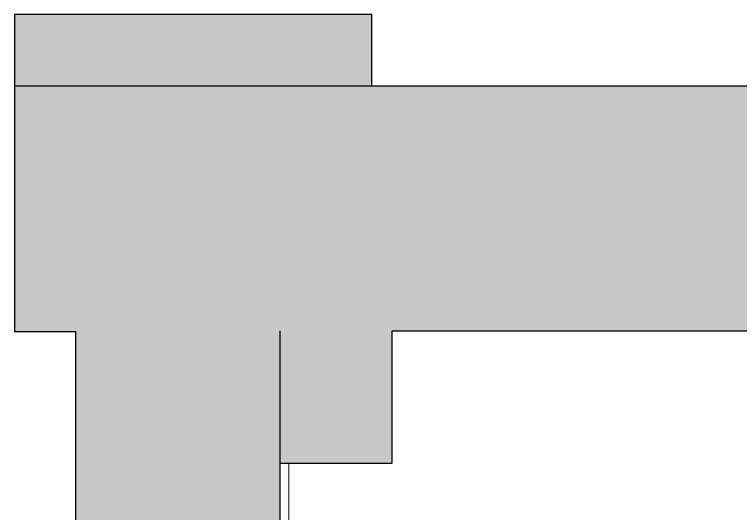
# Model space of a CAD drawing. Header units: inches. Extents: x -1287 to 1590, y -3558 to 989.
# Drawn here: x -1041.1 to -970, y 771.9 to 820.9 of the extents above; entities that cross this region are included whole.
import ezdxf

# ---------------------------------------------------------------- set-up
doc = ezdxf.new("R2010")
doc.units = ezdxf.units.IN
doc.header["$MEASUREMENT"] = 0
for name, color, linetype, lineweight in [('A-FLOR', 192, 'Continuous', 18), ('A-WALL', 113, 'Continuous', 18), ('A-WALL-PATT', 111, 'Continuous', 18)]:
    doc.layers.add(name, color=color, linetype=linetype, lineweight=lineweight)

msp = doc.modelspace()

# ---------------------------------------------------------------- hatches: boundary and pattern name
at = {"layer": 'A-WALL-PATT', "lineweight": 9}
for points in [[(-1006.062, 813.874), (-1006.062, 820.874), (-1041.062, 820.874), (-1041.062, 813.874)], [(-1035.062, 789.807), (-1035.062, 813.874), (-1041.062, 813.874), (-1041.062, 789.807)], [(-1015.062, 776.874), (-1004.062, 776.874), (-1004.062, 789.874), (-1015.062, 789.874)]]:
    msp.add_hatch(color=7, dxfattribs=at).paths.add_polyline_path(points, flags=0)
h = msp.add_hatch(color=7, dxfattribs=at)
h.paths.add_polyline_path([(-1004.062, 789.874), (-939.812, 789.874), (-939.812, 813.874), (-1035.062, 813.874), (-1035.062, 789.874), (-1015.062, 789.874)], flags=0)
h.paths.add_polyline_path([(-902.312, 789.874), (-872.062, 789.874), (-872.062, 813.874), (-902.312, 813.874)], flags=0)
at = {"layer": 'A-WALL-PATT'}
h = msp.add_hatch(color=7, dxfattribs=at)
h.paths.add_polyline_path([(-1035.062, 16.255), (-1015.062, 16.255), (-1015.062, 96.005), (-1035.062, 96.005), (-1035.062, 17.581)], flags=0)
h.paths.add_polyline_path([(-1015.062, 133.505), (-1015.062, 216.005), (-1035.062, 216.005), (-1035.062, 133.505)], flags=0)
h.paths.add_polyline_path([(-1020.632, 253.505), (-1015.062, 253.505), (-1015.062, 342.005), (-1035.062, 342.005), (-1035.062, 253.505)], flags=0)
h.paths.add_polyline_path([(-1020.632, 379.505), (-1015.062, 379.505), (-1015.062, 468.124), (-1035.062, 468.124), (-1035.062, 379.505)], flags=0)
h.paths.add_polyline_path([(-1015.062, 505.624), (-1015.062, 604.374), (-1035.062, 604.374), (-1035.062, 505.624)], flags=0)
h.paths.add_polyline_path([(-1020.632, 641.874), (-1015.062, 641.874), (-1015.062, 729.874), (-1035.062, 729.874), (-1035.062, 641.874)], flags=0)
h.paths.add_polyline_path([(-1020.632, 767.374), (-1015.062, 767.374), (-1015.062, 789.874), (-1035.062, 789.874), (-1035.062, 767.374)], flags=0)

# ---------------------------------------------------------------- linework, layer by layer
at = {"layer": 'A-FLOR'}
msp.add_line((-1014.196, 776.874), (-1014.196, 760.165), dxfattribs=at)
at = {"layer": 'A-WALL', "color": 8, "lineweight": 30}
for p, q in [((-1041.062, 820.874), (-1041.062, 789.807)), ((-1006.062, 820.874), (-1041.062, 820.874)), ((-1006.062, 813.874), (-1006.062, 820.874)), ((-1041.062, 813.874), (-939.812, 813.874)), ((-1041.062, 789.807), (-1035.062, 789.807)), ((-1035.062, 767.374), (-1035.062, 789.807)), ((-1015.062, 789.874), (-1015.062, 767.374)), ((-1004.062, 789.874), (-939.812, 789.874)), ((-1004.062, 776.874), (-1004.062, 789.874)), ((-1015.062, 776.874), (-1004.062, 776.874))]:
    msp.add_line(p, q, dxfattribs=at)

doc.saveas('drawing.dxf')
